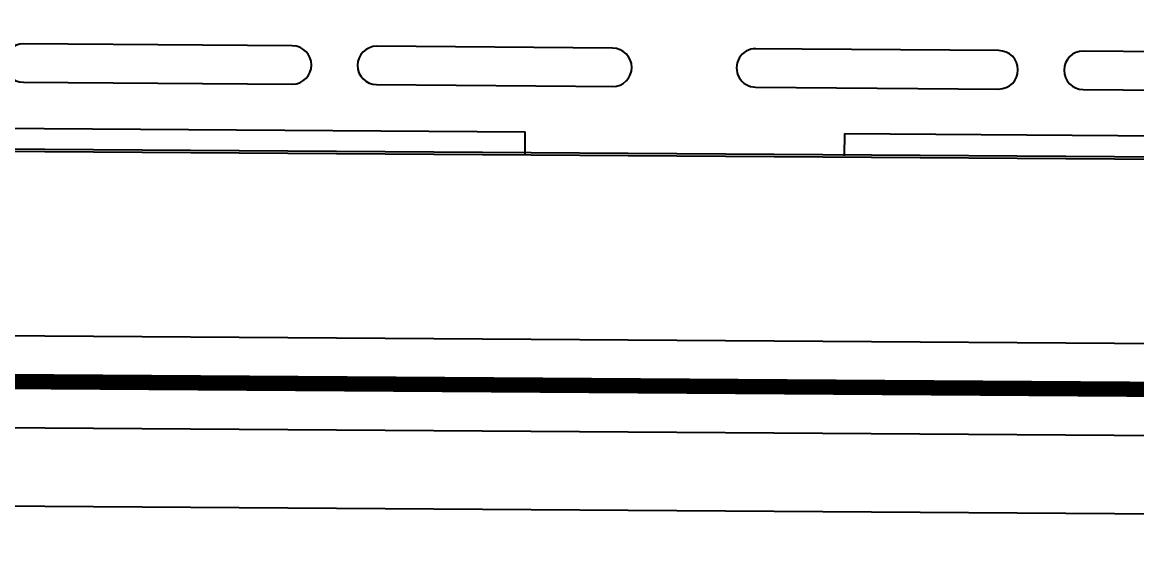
# Model space of a CAD drawing. Extents: x 37173252 to 74842692, y 59158332 to 118813339.
# Drawn here: x 37478982 to 37551538, y 59222433 to 59256657 of the extents above; entities that cross this region are included whole.
import ezdxf

# ---------------------------------------------------------------- set-up
doc = ezdxf.new("R2010")
doc.units = 0
doc.header["$LTSCALE"] = 1000
doc.header["$MEASUREMENT"] = 0
doc.linetypes.add('X-A7-L1-PLAN$0$DOTE', pattern=[2.4200000000000004, 2, -0.2, 0.02, -0.2])
for name, color, linetype in [('@YL', 2, 'Continuous'), ('DL_道路红线_干道网_', 6, 'Continuous'), ('DL_道路红线_支路网_', 1, 'Continuous'), ('PUB_DIM', 3, 'Continuous')]:
    doc.layers.add(name, color=color, linetype=linetype)
doc.styles.add('DIM_FONT', font='superos.shx', dxfattribs={"width": 0.8, "bigfont": 'haiwenzw.shx'})
doc.dimstyles.new('DIMN500', dxfattribs={"dimscale": 5, "dimtxt": 300, "dimasz": 100, "dimexe": 250, "dimexo": 300, "dimgap": 150, "dimtad": 1, "dimdec": 0, "dimzin": 0, "dimdsep": 46, "dimtxsty": 'DIM_FONT', "dimblk": 'ARCHTICK', "dimcen": 0.09, "dimclrt": 7, "dimazin": 2, "dimtfac": 1, "dimtdec": 0, "dimtix": 1, "dimtmove": 2, "dimatfit": 3, "dimldrblk": 'ARCHTICK', "dimfxl": 0, "dimtolj": 1, "dimtzin": 0, "dimarcsym": 0})

# ---------------------------------------------------------------- blocks, each defined once
blk = doc.blocks.new('_ArchTick')
at = {"color": 0, "linetype": 'ByBlock', "const_width": 0.4}
blk.add_lwpolyline([(-0.5, -0.5), (0.5, 0.5)], dxfattribs=at)
blk = doc.blocks.new('*D81')
at = {"layer": 'Defpoints', "color": 0}
for p in [(37199371.96381575, 59235158.02876928), (37694858.25731128, 59231778.40882859), (37694803.03696313, 59223682.55008846)]:
    blk.add_point(p, dxfattribs=at)
at = {"layer": 'PUB_DIM', "color": 0, "lineweight": -2}
for p, q in [((37199361.73283245, 59233658.0636607), (37199308.21764818, 59225812.19910533)), ((37694848.02632799, 59230278.44372001), (37694794.51114371, 59222432.57916464)), ((37199316.74346759, 59227062.17002915), (37694803.03696313, 59223682.55008846))]:
    blk.add_line(p, q, dxfattribs=at)
at = {"layer": 'PUB_DIM', "color": 0, "lineweight": -2, "xscale": 500, "yscale": 500, "zscale": 500}
for p, rotation in [((37199316.74346759, 59227062.17002915), 179.609202194531), ((37694803.03696313, 59223682.55008846), 359.6092021945309)]:
    blk.add_blockref('_ArchTick', p, dxfattribs=dict(at, rotation=rotation))
at = {"layer": 'PUB_DIM', "color": 7, "insert": (37447070.12119866, 59226872.3251674), "char_height": 1500, "attachment_point": 5, "rotation": 359.60920219453095, "style": 'DIM_FONT'}
blk.add_mtext('\\A1;495.5M', dxfattribs=at)

msp = doc.modelspace()

# ---------------------------------------------------------------- linework, layer by layer
at = {"layer": '@YL', "color": 1, "linetype": 'X-A7-L1-PLAN$0$DOTE', "ltscale": 2.5, "const_width": 1000}
msp.add_lwpolyline([(37694858.25731092, 59231778.40881231), (37701511.40489393, 59526832.08623388), (37402493.40822034, 59547172.7760227), (37392946.21324354, 59406824.38349035), (37234493.33696943, 59409016.46889379), (37199554.04541212, 59261853.02287938), (37199371.96381574, 59235158.02876928)], close=True, dxfattribs=at)
at = {"layer": 'DL_道路红线_干道网_', "color": 8}
for p, q in [((37496558.92433552, 59255122.95727433), (37479067.91537444, 59255250.78641294)), ((37517411.95933792, 59254966.08219668), (37502067.38037279, 59255093.91133521)), ((37542557.85433222, 59254809.20711898), (37526569.54373537, 59254926.05412163)), ((37565557.31933057, 59254652.33204129), (37548066.31036948, 59254780.16117986)), ((37479050.86373558, 59252750.84456526), (37496558.92433552, 59252622.89912066)), ((37502050.32873393, 59252593.96948756), (37517600.54606891, 59252480.3315744)), ((37526726.56785633, 59252437.09440992), (37542557.85433222, 59252309.14896529)), ((37548049.25873063, 59252280.21933221), (37565557.31933057, 59252152.2738876)), ((37408445.57694396, 59250232.36032433), (37511723.58224137, 59249527.92023785)), ((37532531.54310176, 59249411.14397389), (37582644.64288554, 59249044.18085937)), ((37421561.4088711, 59236640.77712221), (37651680.01706933, 59235072.70356943)), ((37421520.52463768, 59230640.91641723), (37651639.13283593, 59229072.84286442))]:
    msp.add_line(p, q, dxfattribs=at)
for points in [[(37511713.37423075, 59248031.32315977), (37511723.58224137, 59249527.92023785)], [(37532520.85159684, 59247951.09409002), (37532531.54310176, 59249411.14397407)]]:
    msp.add_lwpolyline(points, dxfattribs=at)
for centre, radius, start, end in [((37479059.38955502, 59254000.81548908), 1250.000000002461, 89.60920209491442, 269.6092020949144), ((37496558.92433552, 59253872.92819749), 1250.02907684393, 270, 90), ((37502058.85455337, 59253843.94041139), 1250.000000002461, 89.60920209491442, 269.6092020949144), ((37517411.95933792, 59253716.05311983), 1250.02907684393, 270, 90), ((37526735.09367791, 59253687.06533373), 1250.000000002461, 89.60920209491607, 269.6092020949161), ((37542557.85433222, 59253559.17804214), 1250.02907684393, 270, 90), ((37548057.78455007, 59253530.19025604), 1250.000000002461, 89.60920209491442, 269.6092020949144)]:
    msp.add_arc(centre, radius, start, end, dxfattribs=at)
at = {"layer": 'DL_道路红线_支路网_', "color": 8}
msp.add_line((37408466.95623221, 59248882.18309712), (37582379.88668138, 59247695.95530922), dxfattribs=at)
at = {"layer": 'DL_道路红线_支路网_', "color": 4}
msp.add_line((37408465.93313388, 59248732.18658627), (37582378.86358304, 59247545.95879836), dxfattribs=at)

# ---------------------------------------------------------------- dimensions: what is measured, and where the dimension line sits
at = {"layer": 'PUB_DIM'}
dim = msp.add_aligned_dim(p1=(37199371.96381574, 59235158.02876928), p2=(37694858.25731128, 59231778.40882859), distance=-8096.047061805288, text='495.5M', dimstyle='DIMN500', dxfattribs=at)
dim.commit()
dim.dimension.update_dxf_attribs({"geometry": '*D81', "text_midpoint": (37447070.12119866, 59226872.3251674)})

doc.saveas('drawing.dxf')
